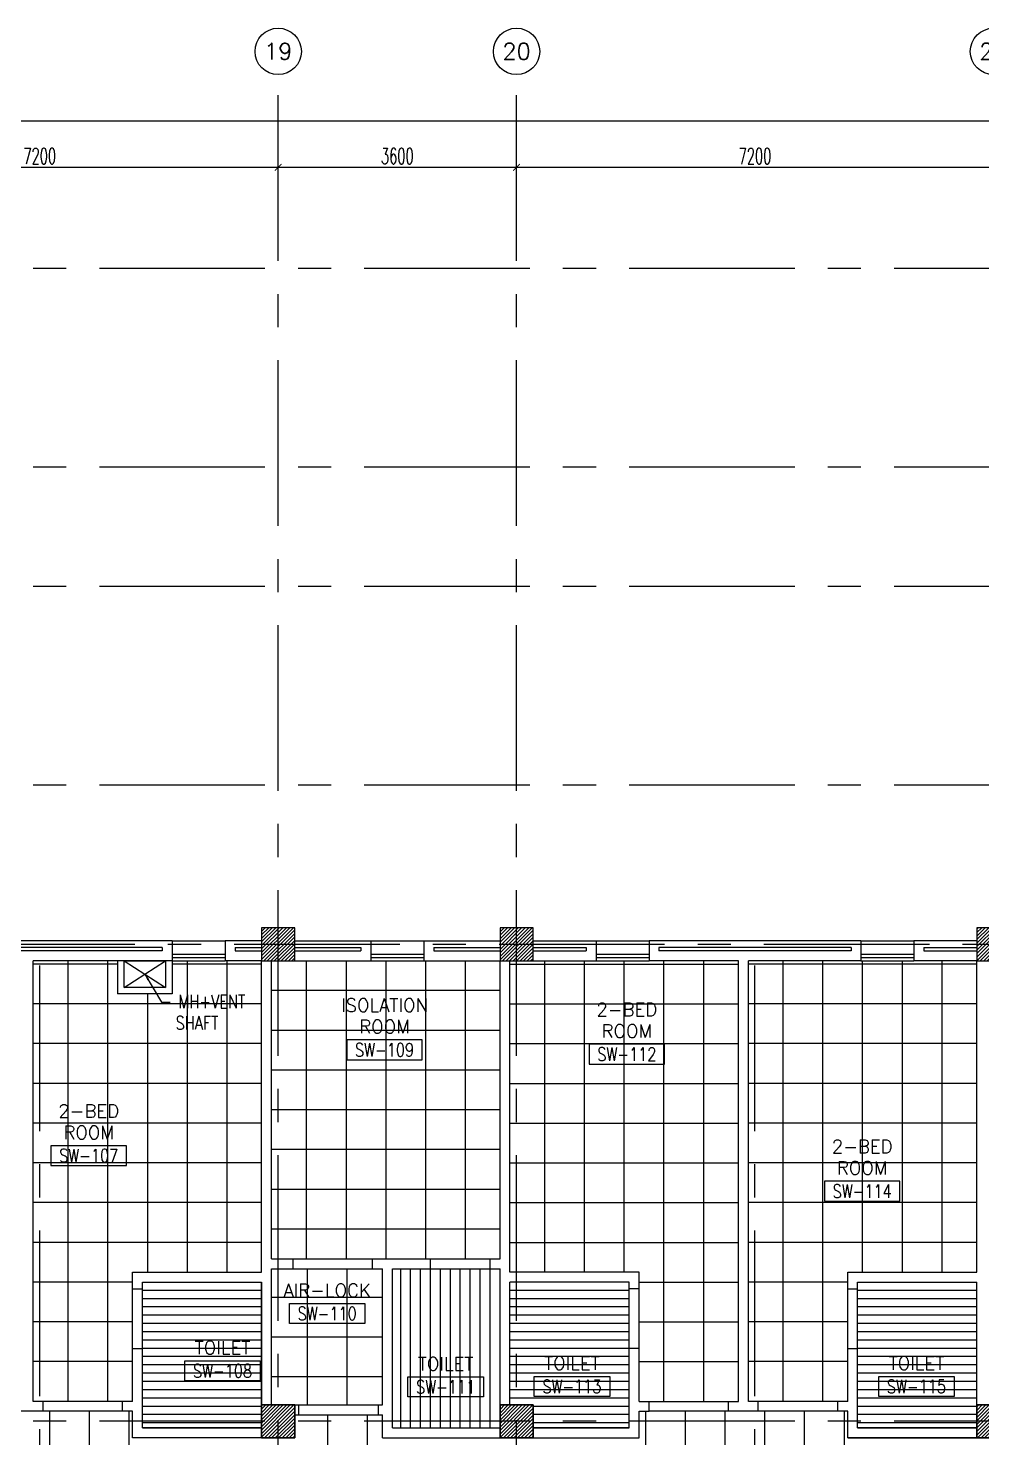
# Model space of a CAD drawing. Extents: x 276011.4 to 276105.3, y 57291.9 to 57371.4.
# Drawn here: x 276073.04 to 276087.44, y 57350.13 to 57371.41 of the extents above; entities that cross this region are included whole.
import ezdxf
from ezdxf.enums import TextEntityAlignment as Align

# ---------------------------------------------------------------- set-up
doc = ezdxf.new("R2010")
doc.units = 0
doc.header["$MEASUREMENT"] = 0
doc.header["$PDMODE"] = 34
doc.linetypes.add('CENTERX2', pattern=[4, 2.5, -0.5, 0.5, -0.5])
doc.layers.get('0').update_dxf_attribs({"color": 4, "linetype": 'CONTINUOUS'})
doc.layers.get('DEFPOINTS').update_dxf_attribs({"linetype": 'CONTINUOUS'})
for name, color, linetype in [('AX-CR', 2, 'CONTINUOUS'), ('AX-DIM', 4, 'CONTINUOUS'), ('AX-TXT', 2, 'CONTINUOUS'), ('AXES', 11, 'CENTERX2'), ('CEILING', 4, 'CONTINUOUS'), ('COL', 5, 'CONTINUOUS'), ('HAT', 11, 'CONTINUOUS'), ('INSUL', 4, 'CONTINUOUS'), ('RM-BOX', 11, 'CONTINUOUS'), ('RM-NAME', 11, 'CONTINUOUS'), ('RM-NO', 11, 'CONTINUOUS'), ('SHAFT', 3, 'CONTINUOUS'), ('WALL', 2, 'CONTINUOUS'), ('WIN', 3, 'CONTINUOUS')]:
    doc.layers.add(name, color=color, linetype=linetype)
doc.styles.add('ROMANS', font='ROMANS.shx', dxfattribs={"width": 0.6})
doc.dimstyles.new('STANDARD_IN', dxfattribs={"dimtxt": 0.24, "dimasz": 0.1, "dimexe": 0.07, "dimexo": 0.05, "dimgap": 0.05, "dimtad": 1, "dimdec": 0, "dimlfac": 1000, "dimzin": 0, "dimtxsty": 'ROMANS', "dimblk": 'ARCHTICK', "dimcen": 0.05, "dimdle": 0.05, "dimclrd": 4, "dimclre": 4, "dimclrt": 2, "dimazin": 3, "dimtfac": 1, "dimtdec": 0, "dimtmove": 0, "dimatfit": 3, "dimtolj": 1, "dimtzin": 0})

# ---------------------------------------------------------------- blocks, each defined once
blk = doc.blocks.new('_ARCHTICK')
at = {"color": 0, "linetype": 'BYBLOCK', "const_width": 0.15}
blk.add_lwpolyline([(-0.5, -0.5), (0.5, 0.5)], dxfattribs=at)
blk = doc.blocks.new('*D95')
at = {"layer": 'AX-DIM', "color": 4, "ltscale": 0.3}
for p, q in [((276020.305, 57370.011), (276095.115, 57370.011)), ((276020.355, 57365.405), (276020.355, 57370.081)), ((276095.065, 57357.883), (276095.065, 57370.081))]:
    blk.add_line(p, q, dxfattribs=at)
at = {"layer": 'DEFPOINTS', "color": 0, "ltscale": 0.3}
for p in [(276095.065, 57370.011), (276020.355, 57365.355), (276095.065, 57357.833)]:
    blk.add_point(p, dxfattribs=at)
at = {"layer": 'AX-DIM', "color": 4, "ltscale": 0.3, "xscale": 0.1, "yscale": 0.1, "zscale": 0.1, "rotation": 180}
blk.add_blockref('_ARCHTICK', (276020.355, 57370.011), dxfattribs=at)
at = {"layer": 'AX-DIM', "color": 4, "ltscale": 0.3, "xscale": 0.1, "yscale": 0.1, "zscale": 0.1}
blk.add_blockref('_ARCHTICK', (276095.065, 57370.011), dxfattribs=at)
at = {"layer": 'AX-DIM', "color": 2, "ltscale": 0.3, "insert": (276057.71, 57370.181), "char_height": 0.24, "attachment_point": 5, "style": 'ROMANS'}
blk.add_mtext('\\A1;74710', dxfattribs=at)
blk = doc.blocks.new('*X45')
at = {"color": 0}
for p, q in [((235129, 169898), (235620, 170390)), ((235129, 169951), (235567, 170390)), ((235129, 170004), (235514, 170390)), ((235129, 170057), (235461, 170390)), ((235129, 170110), (235408, 170390)), ((235129, 170163), (235355, 170390)), ((235129, 170216), (235302, 170390)), ((235129, 170269), (235249, 170390)), ((235129, 170322), (235196, 170390)), ((235129, 170375), (235143, 170390)), ((235173, 169890), (235629, 170345)), ((235226, 169890), (235629, 170292)), ((235279, 169890), (235629, 170239)), ((235332, 169890), (235629, 170186)), ((235385, 169890), (235629, 170133)), ((235439, 169890), (235629, 170080)), ((235492, 169890), (235629, 170027)), ((235545, 169890), (235629, 169974)), ((235598, 169890), (235629, 169921))]:
    blk.add_line(p, q, dxfattribs=at)
blk = doc.blocks.new('COL50')
at = {"layer": 'COL'}
blk.add_lwpolyline([(-250, 250), (-250, -250), (250, -250), (250, 250)], close=True, dxfattribs=at)
blk = doc.blocks.new('*X42')
at = {"color": 0}
for p, q in [((235129, 177110), (235608, 177590)), ((235129, 177163), (235555, 177590)), ((235129, 177217), (235502, 177590)), ((235129, 177270), (235449, 177590)), ((235129, 177323), (235396, 177590)), ((235129, 177376), (235343, 177590)), ((235129, 177429), (235290, 177590)), ((235129, 177482), (235237, 177590)), ((235129, 177535), (235184, 177590)), ((235161, 177090), (235629, 177557)), ((235214, 177090), (235629, 177504)), ((235267, 177090), (235629, 177451)), ((235320, 177090), (235629, 177398)), ((235373, 177090), (235629, 177345)), ((235426, 177090), (235629, 177292)), ((235479, 177090), (235629, 177239)), ((235532, 177090), (235629, 177186)), ((235585, 177090), (235629, 177133))]:
    blk.add_line(p, q, dxfattribs=at)
blk = doc.blocks.new('*X46')
at = {"color": 0}
for p, q in [((238727, 169890), (239227, 170390)), ((238729, 169945), (239174, 170390)), ((238729, 169998), (239121, 170390)), ((238729, 170051), (239067, 170390)), ((238729, 170104), (239014, 170390)), ((238729, 170157), (238961, 170390)), ((238729, 170210), (238908, 170390)), ((238729, 170263), (238855, 170390)), ((238729, 170316), (238802, 170390)), ((238729, 170369), (238749, 170390)), ((238780, 169890), (239229, 170339)), ((238833, 169890), (239229, 170286)), ((238886, 169890), (239229, 170233)), ((238939, 169890), (239229, 170180)), ((238992, 169890), (239229, 170127)), ((239045, 169890), (239229, 170074)), ((239098, 169890), (239229, 170020)), ((239151, 169890), (239229, 169967)), ((239204, 169890), (239229, 169914))]:
    blk.add_line(p, q, dxfattribs=at)
blk = doc.blocks.new('*X41')
at = {"color": 0}
for p, q in [((238729, 177104), (239214, 177590)), ((238729, 177157), (239161, 177590)), ((238729, 177210), (239108, 177590)), ((238729, 177263), (239055, 177590)), ((238729, 177316), (239002, 177590)), ((238729, 177369), (238949, 177590)), ((238729, 177422), (238896, 177590)), ((238729, 177475), (238843, 177590)), ((238729, 177528), (238790, 177590)), ((238729, 177581), (238737, 177590)), ((238767, 177090), (239229, 177551)), ((238820, 177090), (239229, 177498)), ((238873, 177090), (239229, 177445)), ((238926, 177090), (239229, 177392)), ((238979, 177090), (239229, 177339)), ((239032, 177090), (239229, 177286)), ((239085, 177090), (239229, 177233)), ((239138, 177090), (239229, 177180)), ((239191, 177090), (239229, 177127))]:
    blk.add_line(p, q, dxfattribs=at)
blk = doc.blocks.new('*X47')
at = {"color": 0}
for p, q in [((245929, 169932), (246386, 170390)), ((245929, 169985), (246333, 170390)), ((245929, 170038), (246280, 170390)), ((245929, 170091), (246227, 170390)), ((245929, 170144), (246174, 170390)), ((245929, 170197), (246121, 170390)), ((245929, 170250), (246068, 170390)), ((245929, 170303), (246015, 170390)), ((245929, 170357), (245962, 170390)), ((245939, 169890), (246429, 170379)), ((245992, 169890), (246429, 170326)), ((246045, 169890), (246429, 170273)), ((246098, 169890), (246429, 170220)), ((246151, 169890), (246429, 170167)), ((246204, 169890), (246429, 170114)), ((246257, 169890), (246429, 170061)), ((246310, 169890), (246429, 170008)), ((246363, 169890), (246429, 169955)), ((246416, 169890), (246429, 169902))]:
    blk.add_line(p, q, dxfattribs=at)
blk = doc.blocks.new('*X40')
at = {"color": 0}
for p, q in [((245927, 177090), (246427, 177590)), ((245929, 177145), (246374, 177590)), ((245929, 177198), (246321, 177590)), ((245929, 177251), (246267, 177590)), ((245929, 177304), (246214, 177590)), ((245929, 177357), (246161, 177590)), ((245929, 177410), (246108, 177590)), ((245929, 177463), (246055, 177590)), ((245929, 177516), (246002, 177590)), ((245929, 177569), (245949, 177590)), ((245980, 177090), (246429, 177539)), ((246033, 177090), (246429, 177486)), ((246086, 177090), (246429, 177433)), ((246139, 177090), (246429, 177380)), ((246192, 177090), (246429, 177327)), ((246245, 177090), (246429, 177274)), ((246298, 177090), (246429, 177220)), ((246351, 177090), (246429, 177167)), ((246404, 177090), (246429, 177114))]:
    blk.add_line(p, q, dxfattribs=at)
blk = doc.blocks.new('*D297')
at = {"layer": 'AX-DIM', "color": 4, "ltscale": 0.3}
for p, q in [((276080.365, 57369.311), (276087.665, 57369.311)), ((276080.415, 57368.961), (276080.415, 57369.381)), ((276087.615, 57368.961), (276087.615, 57369.381))]:
    blk.add_line(p, q, dxfattribs=at)
at = {"layer": 'DEFPOINTS', "color": 0, "ltscale": 0.3}
for p in [(276087.615, 57369.311), (276080.415, 57368.911), (276087.615, 57368.911)]:
    blk.add_point(p, dxfattribs=at)
at = {"layer": 'AX-DIM', "color": 4, "ltscale": 0.3, "xscale": 0.1, "yscale": 0.1, "zscale": 0.1, "rotation": 180}
blk.add_blockref('_ARCHTICK', (276080.415, 57369.311), dxfattribs=at)
at = {"layer": 'AX-DIM', "color": 4, "ltscale": 0.3, "xscale": 0.1, "yscale": 0.1, "zscale": 0.1}
blk.add_blockref('_ARCHTICK', (276087.615, 57369.311), dxfattribs=at)
at = {"layer": 'AX-DIM', "color": 2, "ltscale": 0.3, "insert": (276084.015, 57369.481), "char_height": 0.24, "attachment_point": 5, "style": 'ROMANS'}
blk.add_mtext('\\A1;7200', dxfattribs=at)
blk = doc.blocks.new('*D296')
at = {"layer": 'AX-DIM', "color": 4, "ltscale": 0.3}
for p, q in [((276069.565, 57369.311), (276076.865, 57369.311)), ((276069.615, 57368.961), (276069.615, 57369.381)), ((276076.815, 57368.961), (276076.815, 57369.381))]:
    blk.add_line(p, q, dxfattribs=at)
at = {"layer": 'DEFPOINTS', "color": 0, "ltscale": 0.3}
for p in [(276076.815, 57369.311), (276069.615, 57368.911), (276076.815, 57368.911)]:
    blk.add_point(p, dxfattribs=at)
at = {"layer": 'AX-DIM', "color": 4, "ltscale": 0.3, "xscale": 0.1, "yscale": 0.1, "zscale": 0.1, "rotation": 180}
blk.add_blockref('_ARCHTICK', (276069.615, 57369.311), dxfattribs=at)
at = {"layer": 'AX-DIM', "color": 4, "ltscale": 0.3, "xscale": 0.1, "yscale": 0.1, "zscale": 0.1}
blk.add_blockref('_ARCHTICK', (276076.815, 57369.311), dxfattribs=at)
at = {"layer": 'AX-DIM', "color": 2, "ltscale": 0.3, "insert": (276073.215, 57369.481), "char_height": 0.24, "attachment_point": 5, "style": 'ROMANS'}
blk.add_mtext('\\A1;7200', dxfattribs=at)
blk = doc.blocks.new('*D292')
at = {"layer": 'AX-DIM', "color": 4, "ltscale": 0.3}
for p, q in [((276076.765, 57369.311), (276080.465, 57369.311)), ((276076.815, 57368.961), (276076.815, 57369.381)), ((276080.415, 57368.961), (276080.415, 57369.381))]:
    blk.add_line(p, q, dxfattribs=at)
at = {"layer": 'DEFPOINTS', "color": 0, "ltscale": 0.3}
for p in [(276080.415, 57369.311), (276076.815, 57368.911), (276080.415, 57368.911)]:
    blk.add_point(p, dxfattribs=at)
at = {"layer": 'AX-DIM', "color": 4, "ltscale": 0.3, "xscale": 0.1, "yscale": 0.1, "zscale": 0.1, "rotation": 180}
blk.add_blockref('_ARCHTICK', (276076.815, 57369.311), dxfattribs=at)
at = {"layer": 'AX-DIM', "color": 4, "ltscale": 0.3, "xscale": 0.1, "yscale": 0.1, "zscale": 0.1}
blk.add_blockref('_ARCHTICK', (276080.415, 57369.311), dxfattribs=at)
at = {"layer": 'AX-DIM', "color": 2, "ltscale": 0.3, "insert": (276078.615, 57369.481), "char_height": 0.24, "attachment_point": 5, "style": 'ROMANS'}
blk.add_mtext('\\A1;3600', dxfattribs=at)
blk = doc.blocks.new('AXU')
at = {"layer": 'AX-CR'}
blk.add_circle((0, 350), 350, dxfattribs=at)
blk = doc.blocks.new('RM1')
at = {"layer": 'RM-BOX'}
blk.add_lwpolyline([(570, -200), (-570, -200), (-570, -500), (570, -500)], close=True, dxfattribs=at)
at = {"layer": 'RM-NAME', "style": 'ROMANS'}
blk.add_attdef('ROOMNAME1', text='', height=200, dxfattribs=at).set_placement((0, 324), align=Align.MIDDLE)

msp = doc.modelspace()

# ---------------------------------------------------------------- linework, layer by layer
at = {"layer": 'AXES'}
for p, q in [((276076.8155, 57291.8986), (276076.8155, 57370.7113)), ((276080.4155, 57291.8986), (276080.4155, 57370.7113)), ((276104.6155, 57367.7829), (276052.5255, 57367.7829)), ((276104.6155, 57364.7829), (276052.5255, 57364.7829)), ((276104.6155, 57362.9829), (276052.5255, 57362.9829)), ((276104.6155, 57359.9829), (276052.5255, 57359.9829)), ((276032.1505, 57357.5829), (276104.6155, 57357.5829)), ((276073.2155, 57298.7629), (276073.2155, 57357.5829)), ((276084.0155, 57298.7629), (276084.0155, 57357.5829)), ((276104.6155, 57350.3829), (276052.5255, 57350.3829))]:
    msp.add_line(p, q, dxfattribs=at)
at = {"layer": 'CEILING', "linetype": 'BYBLOCK', "ltscale": 0.3}
for p, q in [((276074.3905, 57357.2829), (276073.1155, 57357.2829)), ((276073.6405, 57357.3329), (276073.6405, 57350.6829)), ((276074.2405, 57357.3329), (276074.2405, 57350.6829)), ((276076.5655, 57357.2829), (276075.2155, 57357.2829)), ((276075.4405, 57357.3329), (276075.4405, 57352.6329)), ((276076.0405, 57357.3329), (276076.0405, 57352.6329)), ((276077.2405, 57357.3329), (276077.2405, 57352.8329)), ((276077.8405, 57357.3329), (276077.8405, 57352.8329)), ((276078.4405, 57357.3329), (276078.4405, 57352.8329)), ((276079.0405, 57357.3329), (276079.0405, 57352.8329)), ((276079.6405, 57357.3329), (276079.6405, 57352.8329)), ((276080.3155, 57357.2829), (276083.7655, 57357.2829)), ((276080.8405, 57352.6329), (276080.8405, 57357.3329)), ((276081.4405, 57352.6329), (276081.4405, 57357.3329)), ((276082.0405, 57352.6329), (276082.0405, 57357.3329)), ((276082.6405, 57350.6829), (276082.6405, 57357.3329)), ((276083.2405, 57350.6829), (276083.2405, 57357.3329)), ((276087.3655, 57357.2829), (276083.9155, 57357.2829)), ((276084.4405, 57350.6829), (276084.4405, 57357.3329)), ((276085.0405, 57350.6829), (276085.0405, 57357.3329)), ((276085.6405, 57352.6329), (276085.6405, 57357.3329)), ((276086.2405, 57352.6329), (276086.2405, 57357.3329)), ((276086.8405, 57352.6329), (276086.8405, 57357.3329)), ((276074.8405, 57356.8329), (276074.8405, 57352.6329)), ((276080.1655, 57356.8829), (276076.7155, 57356.8829)), ((276076.5655, 57356.6829), (276073.1155, 57356.6829)), ((276080.3155, 57356.6829), (276083.7655, 57356.6829)), ((276087.3655, 57356.6829), (276083.9155, 57356.6829)), ((276080.1655, 57356.2829), (276076.7155, 57356.2829)), ((276076.5655, 57356.0829), (276073.1155, 57356.0829)), ((276080.3155, 57356.0829), (276083.7655, 57356.0829)), ((276087.3655, 57356.0829), (276083.9155, 57356.0829)), ((276080.1655, 57355.6829), (276076.7155, 57355.6829)), ((276076.5655, 57355.4829), (276073.1155, 57355.4829)), ((276080.3155, 57355.4829), (276083.7655, 57355.4829)), ((276087.3655, 57355.4829), (276083.9155, 57355.4829)), ((276080.1655, 57355.0829), (276076.7155, 57355.0829)), ((276076.5655, 57354.8829), (276073.1155, 57354.8829)), ((276080.3155, 57354.8829), (276083.7655, 57354.8829)), ((276087.3655, 57354.8829), (276083.9155, 57354.8829)), ((276080.1655, 57354.4829), (276076.7155, 57354.4829)), ((276076.5655, 57354.2829), (276073.1155, 57354.2829)), ((276080.3155, 57354.2829), (276083.7655, 57354.2829)), ((276087.3655, 57354.2829), (276083.9155, 57354.2829)), ((276080.1655, 57353.8829), (276076.7155, 57353.8829)), ((276076.5655, 57353.6829), (276073.1155, 57353.6829)), ((276080.3155, 57353.6829), (276083.7655, 57353.6829)), ((276087.3655, 57353.6829), (276083.9155, 57353.6829)), ((276080.1655, 57353.2829), (276076.7155, 57353.2829)), ((276076.5655, 57353.0829), (276073.1155, 57353.0829)), ((276080.3155, 57353.0829), (276083.7655, 57353.0829)), ((276087.3655, 57353.0829), (276083.9155, 57353.0829)), ((276074.6155, 57352.4829), (276073.1155, 57352.4829)), ((276077.253, 57352.6829), (276077.253, 57350.6317)), ((276077.853, 57352.6829), (276077.853, 57350.6317)), ((276078.6655, 57350.2829), (276078.6655, 57352.6829)), ((276078.8155, 57350.2829), (276078.8155, 57352.6829)), ((276078.9655, 57350.2829), (276078.9655, 57352.6829)), ((276079.1155, 57350.2829), (276079.1155, 57352.6829)), ((276079.2655, 57350.2829), (276079.2655, 57352.6829)), ((276079.4155, 57350.2829), (276079.4155, 57352.6829)), ((276079.5655, 57350.2829), (276079.5655, 57352.6829)), ((276079.7155, 57350.2829), (276079.7155, 57352.6829)), ((276079.8655, 57350.2829), (276079.8655, 57352.6829)), ((276080.0155, 57350.2829), (276080.0155, 57352.6829)), ((276082.2655, 57352.4829), (276083.7655, 57352.4829)), ((276085.4155, 57352.4829), (276083.9155, 57352.4829)), ((276076.5655, 57352.3579), (276074.7655, 57352.3579)), ((276082.1155, 57352.3579), (276080.3155, 57352.3579)), ((276087.3655, 57352.3579), (276085.5655, 57352.3579)), ((276076.5655, 57352.2329), (276074.7655, 57352.2329)), ((276076.5655, 57352.1079), (276074.7655, 57352.1079)), ((276076.7155, 57352.2573), (276078.3905, 57352.2573)), ((276082.1155, 57352.2329), (276080.3155, 57352.2329)), ((276082.1155, 57352.1079), (276080.3155, 57352.1079)), ((276087.3655, 57352.2329), (276085.5655, 57352.2329)), ((276087.3655, 57352.1079), (276085.5655, 57352.1079)), ((276074.6155, 57351.8829), (276073.1155, 57351.8829)), ((276076.5655, 57351.9829), (276074.7655, 57351.9829)), ((276076.5655, 57351.8579), (276074.7655, 57351.8579)), ((276082.1155, 57351.9829), (276080.3155, 57351.9829)), ((276082.1155, 57351.8579), (276080.3155, 57351.8579)), ((276082.2655, 57351.8829), (276083.7655, 57351.8829)), ((276085.4155, 57351.8829), (276083.9155, 57351.8829)), ((276087.3655, 57351.9829), (276085.5655, 57351.9829)), ((276087.3655, 57351.8579), (276085.5655, 57351.8579)), ((276076.5655, 57351.7329), (276074.7655, 57351.7329)), ((276076.7155, 57351.6573), (276078.3905, 57351.6573)), ((276082.1155, 57351.7329), (276080.3155, 57351.7329)), ((276087.3655, 57351.7329), (276085.5655, 57351.7329)), ((276076.5655, 57351.6079), (276074.7655, 57351.6079)), ((276076.5655, 57351.4829), (276074.7655, 57351.4829)), ((276082.1155, 57351.6079), (276080.3155, 57351.6079)), ((276082.1155, 57351.4829), (276080.3155, 57351.4829)), ((276087.3655, 57351.6079), (276085.5655, 57351.6079)), ((276087.3655, 57351.4829), (276085.5655, 57351.4829)), ((276074.6155, 57351.2829), (276073.1155, 57351.2829)), ((276076.5655, 57351.3579), (276074.7655, 57351.3579)), ((276076.5655, 57351.2329), (276074.7655, 57351.2329)), ((276082.1155, 57351.3579), (276080.3155, 57351.3579)), ((276082.1155, 57351.2329), (276080.3155, 57351.2329)), ((276082.2655, 57351.2829), (276083.7655, 57351.2829)), ((276085.4155, 57351.2829), (276083.9155, 57351.2829)), ((276087.3655, 57351.3579), (276085.5655, 57351.3579)), ((276087.3655, 57351.2329), (276085.5655, 57351.2329)), ((276076.5655, 57351.1079), (276074.7655, 57351.1079)), ((276076.7155, 57351.0573), (276078.3905, 57351.0573)), ((276082.1155, 57351.1079), (276080.3155, 57351.1079)), ((276087.3655, 57351.1079), (276085.5655, 57351.1079)), ((276076.5655, 57350.9829), (276074.7655, 57350.9829)), ((276076.5655, 57350.8579), (276074.7655, 57350.8579)), ((276082.1155, 57350.9829), (276080.3155, 57350.9829)), ((276082.1155, 57350.8579), (276080.3155, 57350.8579)), ((276087.3655, 57350.9829), (276085.5655, 57350.9829)), ((276087.3655, 57350.8579), (276085.5655, 57350.8579)), ((276076.5655, 57350.7329), (276074.7655, 57350.7329)), ((276076.5655, 57350.6079), (276074.7655, 57350.6079)), ((276082.1155, 57350.7329), (276080.3155, 57350.7329)), ((276082.1155, 57350.6079), (276080.6655, 57350.6079)), ((276087.3655, 57350.7329), (276085.5655, 57350.7329)), ((276087.3655, 57350.6079), (276085.5655, 57350.6079)), ((276073.3655, 57347.0329), (276073.3655, 57350.5329)), ((276073.9655, 57347.0329), (276073.9655, 57350.5329)), ((276074.5655, 57347.0329), (276074.5655, 57350.5329)), ((276076.5655, 57350.4829), (276074.7655, 57350.4829)), ((276076.5655, 57350.3579), (276074.7655, 57350.3579)), ((276077.5655, 57332.4579), (276077.5655, 57350.4817)), ((276078.1655, 57332.4579), (276078.1655, 57350.4817)), ((276082.1155, 57350.4829), (276080.6655, 57350.4829)), ((276082.1155, 57350.3579), (276080.6655, 57350.3579)), ((276082.3655, 57347.0329), (276082.3655, 57350.5329)), ((276082.9655, 57347.0329), (276082.9655, 57350.5329)), ((276083.5655, 57347.0329), (276083.5655, 57350.5329)), ((276084.1655, 57347.0329), (276084.1655, 57350.5329)), ((276084.7655, 57347.0329), (276084.7655, 57350.5329)), ((276085.3655, 57333.5929), (276085.3655, 57350.5329)), ((276087.3655, 57350.4829), (276085.5655, 57350.4829)), ((276087.3655, 57350.3579), (276085.5655, 57350.3579))]:
    msp.add_line(p, q, dxfattribs=at)
msp.add_lwpolyline([(276074.7655, 57352.4829), (276076.5655, 57352.4829), (276076.5655, 57350.2829), (276074.7655, 57350.2829)], close=True, dxfattribs=at)
at = {"layer": 'COL'}
for points in [[(276077.0655, 57357.3329), (276077.0655, 57357.8329), (276076.5655, 57357.8329), (276076.5655, 57357.3329)], [(276080.6655, 57357.3329), (276080.6655, 57357.8329), (276080.1655, 57357.8329), (276080.1655, 57357.3329)], [(276087.8655, 57357.3329), (276087.8655, 57357.8329), (276087.3655, 57357.8329), (276087.3655, 57357.3329)]]:
    msp.add_lwpolyline(points, close=True, dxfattribs=at)
at = {"layer": 'INSUL'}
for p, q in [((276075.0655, 57357.5329), (276071.3655, 57357.5329)), ((276075.0655, 57357.4829), (276071.3655, 57357.4829)), ((276075.0655, 57357.5329), (276075.0655, 57357.4829)), ((276076.1655, 57357.5329), (276076.5655, 57357.5329)), ((276076.1655, 57357.5329), (276076.1655, 57357.4829)), ((276076.1655, 57357.4829), (276076.5655, 57357.4829)), ((276077.0655, 57357.5329), (276078.0655, 57357.5329)), ((276077.0655, 57357.4829), (276078.0655, 57357.4829)), ((276078.0655, 57357.5329), (276078.0655, 57357.4829)), ((276079.1655, 57357.5329), (276080.1655, 57357.5329)), ((276079.1655, 57357.5329), (276079.1655, 57357.4829)), ((276079.1655, 57357.4829), (276080.1655, 57357.4829)), ((276080.6655, 57357.5329), (276081.4655, 57357.5329)), ((276080.6655, 57357.4829), (276081.4655, 57357.4829)), ((276081.4655, 57357.5329), (276081.4655, 57357.4829)), ((276082.5655, 57357.5329), (276082.5655, 57357.4829)), ((276085.4655, 57357.5329), (276082.5655, 57357.5329)), ((276085.4655, 57357.4829), (276082.5655, 57357.4829)), ((276085.4655, 57357.5329), (276085.4655, 57357.4829)), ((276086.5655, 57357.5329), (276086.5655, 57357.4829)), ((276086.5655, 57357.5329), (276087.3655, 57357.5329)), ((276086.5655, 57357.4829), (276087.3655, 57357.4829))]:
    msp.add_line(p, q, dxfattribs=at)
at = {"layer": 'SHAFT', "color": 251, "linetype": 'BYBLOCK'}
for p, q in [((276074.4905, 57357.3329), (276075.1155, 57356.9329)), ((276074.4905, 57356.9329), (276075.1155, 57357.3329))]:
    msp.add_line(p, q, dxfattribs=at)
at = {"layer": 'WALL'}
for p, q in [((276075.2155, 57357.6329), (276071.2155, 57357.6329)), ((276075.2155, 57357.6329), (276075.2155, 57357.3329)), ((276076.0155, 57357.6329), (276076.0155, 57357.3329)), ((276076.5655, 57357.6329), (276076.0155, 57357.6329)), ((276077.0655, 57357.6329), (276078.2155, 57357.6329)), ((276078.2155, 57357.6329), (276078.2155, 57357.3329)), ((276079.0155, 57357.6329), (276079.0155, 57357.3329)), ((276079.0155, 57357.6329), (276080.1655, 57357.6329)), ((276080.6655, 57357.6329), (276081.6155, 57357.6329)), ((276081.6155, 57357.6329), (276081.6155, 57357.3329)), ((276082.4155, 57357.6329), (276082.4155, 57357.3329)), ((276085.6155, 57357.6329), (276082.4155, 57357.6329)), ((276085.6155, 57357.6329), (276085.6155, 57357.3329)), ((276086.4155, 57357.6329), (276086.4155, 57357.3329)), ((276087.3655, 57357.6329), (276086.4155, 57357.6329)), ((276075.2155, 57357.3329), (276073.1155, 57357.3329)), ((276073.1155, 57350.6829), (276073.1155, 57357.3329)), ((276074.3905, 57357.3329), (276074.3905, 57356.8329)), ((276075.2155, 57357.3329), (276075.2155, 57356.8329)), ((276076.5655, 57357.3329), (276076.0155, 57357.3329)), ((276076.5655, 57352.6329), (276076.5655, 57357.3329)), ((276076.7155, 57352.8329), (276076.7155, 57357.3329)), ((276077.0655, 57357.3329), (276078.2155, 57357.3329)), ((276079.0155, 57357.3329), (276080.1655, 57357.3329)), ((276080.1655, 57352.8329), (276080.1655, 57357.3329)), ((276080.3155, 57352.6329), (276080.3155, 57357.3329)), ((276080.6655, 57357.3329), (276081.6155, 57357.3329)), ((276083.7655, 57357.3329), (276082.4155, 57357.3329)), ((276083.7655, 57350.6829), (276083.7655, 57357.3329)), ((276085.6155, 57357.3329), (276083.9155, 57357.3329)), ((276083.9155, 57350.6829), (276083.9155, 57357.3329)), ((276087.3655, 57357.3329), (276086.4155, 57357.3329)), ((276087.3655, 57352.6329), (276087.3655, 57357.3329)), ((276075.2155, 57356.8329), (276074.3905, 57356.8329)), ((276079.1155, 57352.6829), (276079.1155, 57352.8329)), ((276080.0155, 57352.6829), (276080.0155, 57352.8329)), ((276074.6155, 57352.6329), (276076.5655, 57352.6329)), ((276074.6155, 57352.3829), (276074.6155, 57352.6329)), ((276074.7655, 57352.4829), (276076.5655, 57352.4829)), ((276074.7655, 57352.3829), (276074.7655, 57352.4829)), ((276076.5655, 57350.6329), (276076.5655, 57352.4829)), ((276076.7155, 57350.6329), (276076.7155, 57352.6829)), ((276078.3905, 57350.6317), (276078.3905, 57352.6829)), ((276078.5405, 57350.2829), (276078.5405, 57352.6829)), ((276080.1655, 57350.6329), (276080.1655, 57352.6829)), ((276082.2655, 57352.6329), (276080.3155, 57352.6329)), ((276080.3155, 57350.6329), (276080.3155, 57352.4829)), ((276082.1155, 57352.4829), (276080.3155, 57352.4829)), ((276082.1155, 57352.3829), (276082.1155, 57352.4829)), ((276082.2655, 57352.3829), (276082.2655, 57352.6329)), ((276085.4155, 57352.6329), (276087.3655, 57352.6329)), ((276085.4155, 57352.3829), (276085.4155, 57352.6329)), ((276085.5655, 57352.4829), (276087.3655, 57352.4829)), ((276085.5655, 57352.3829), (276085.5655, 57352.4829)), ((276087.3655, 57350.6329), (276087.3655, 57352.4829)), ((276074.6155, 57352.3829), (276074.7655, 57352.3829)), ((276074.6155, 57350.6829), (276074.6155, 57352.3829)), ((276074.7655, 57350.2829), (276074.7655, 57352.3829)), ((276082.1155, 57350.2829), (276082.1155, 57352.3829)), ((276082.2655, 57352.3829), (276082.1155, 57352.3829)), ((276082.2655, 57350.6829), (276082.2655, 57352.3829)), ((276085.4155, 57352.3829), (276085.5655, 57352.3829)), ((276085.4155, 57350.6829), (276085.4155, 57352.3829)), ((276085.5655, 57350.2829), (276085.5655, 57352.3829)), ((276074.6155, 57351.4829), (276074.7655, 57351.4829)), ((276082.2655, 57351.4829), (276082.1155, 57351.4829)), ((276085.4155, 57351.4829), (276085.5655, 57351.4829)), ((276074.6155, 57350.1329), (276074.6155, 57350.5329)), ((276078.3905, 57350.1329), (276078.3905, 57350.4817)), ((276082.2655, 57350.1329), (276082.2655, 57350.5329)), ((276085.4155, 57350.1329), (276085.4155, 57350.5329))]:
    msp.add_line(p, q, dxfattribs=at)
at = {"layer": 'WALL', "linetype": 'BYBLOCK'}
for p, q in [((276076.7155, 57352.8329), (276077.0405, 57352.8329)), ((276077.0405, 57352.8329), (276079.1155, 57352.8329)), ((276079.1155, 57352.8329), (276080.1655, 57352.8329)), ((276076.7155, 57352.6829), (276077.0405, 57352.6829)), ((276077.0405, 57352.6829), (276078.3905, 57352.6829)), ((276078.5405, 57352.6829), (276079.1155, 57352.6829)), ((276079.1155, 57352.6829), (276080.1655, 57352.6829)), ((276073.2655, 57350.6829), (276073.1155, 57350.6829)), ((276074.6155, 57350.6829), (276073.2655, 57350.6829)), ((276077.0655, 57350.6317), (276077.128, 57350.6317)), ((276077.128, 57350.6317), (276078.3905, 57350.6317)), ((276082.2655, 57350.6829), (276082.4155, 57350.6829)), ((276082.4155, 57350.6829), (276083.7655, 57350.6829)), ((276085.2655, 57350.6829), (276083.9155, 57350.6829)), ((276085.4155, 57350.6829), (276085.2655, 57350.6829)), ((276073.2655, 57350.5329), (276071.6155, 57350.5329)), ((276074.6155, 57350.5329), (276073.2655, 57350.5329)), ((276077.0655, 57350.4817), (276077.128, 57350.4817)), ((276077.128, 57350.4817), (276078.3905, 57350.4817)), ((276082.2655, 57350.5329), (276082.4155, 57350.5329)), ((276085.2655, 57350.5329), (276082.4155, 57350.5329)), ((276085.4155, 57350.5329), (276085.2655, 57350.5329)), ((276076.5655, 57350.1329), (276074.6155, 57350.1329)), ((276076.5655, 57350.2829), (276074.7655, 57350.2829)), ((276074.7655, 57350.2829), (276076.5655, 57350.2829)), ((276078.3905, 57350.1329), (276080.1655, 57350.1329)), ((276078.5405, 57350.2829), (276080.1655, 57350.2829)), ((276080.6655, 57350.2829), (276082.1155, 57350.2829)), ((276082.1155, 57350.2829), (276080.6655, 57350.2829)), ((276080.6655, 57350.1329), (276082.2655, 57350.1329)), ((276080.6655, 57350.1329), (276082.2655, 57350.1329)), ((276087.3655, 57350.1329), (276085.4155, 57350.1329)), ((276087.3655, 57350.1329), (276085.4155, 57350.1329)), ((276085.4155, 57350.1329), (276087.3655, 57350.1329)), ((276087.3655, 57350.2829), (276085.5655, 57350.2829)), ((276085.5655, 57350.2829), (276087.3655, 57350.2829)), ((276085.5655, 57350.2829), (276087.3655, 57350.2829))]:
    msp.add_line(p, q, dxfattribs=at)
at = {"layer": 'WALL', "color": 2, "linetype": 'BYBLOCK'}
for p, q in [((276077.0405, 57352.6829), (276077.0405, 57352.8329)), ((276078.2405, 57352.6829), (276078.2405, 57352.8329)), ((276073.2655, 57350.5329), (276073.2655, 57350.6829)), ((276074.4655, 57350.5329), (276074.4655, 57350.6829)), ((276077.128, 57350.4817), (276077.128, 57350.6317)), ((276078.328, 57350.4817), (276078.328, 57350.6317)), ((276082.4155, 57350.5329), (276082.4155, 57350.6829)), ((276083.6155, 57350.5329), (276083.6155, 57350.6829)), ((276084.0655, 57350.5329), (276084.0655, 57350.6829)), ((276085.2655, 57350.5329), (276085.2655, 57350.6829))]:
    msp.add_line(p, q, dxfattribs=at)
at = {"layer": 'WALL', "linetype": 'BYBLOCK', "ltscale": 0.3}
for points in [[(276077.0655, 57357.8329), (276076.5655, 57357.8329), (276076.5655, 57357.3329), (276077.0655, 57357.3329)], [(276080.6655, 57357.8329), (276080.1655, 57357.8329), (276080.1655, 57357.3329), (276080.6655, 57357.3329)], [(276087.8655, 57357.8329), (276087.3635, 57357.8329), (276087.3635, 57357.3329), (276087.8655, 57357.3329)], [(276077.0655, 57350.6329), (276076.5655, 57350.6329), (276076.5655, 57350.1329), (276077.0655, 57350.1329)], [(276080.6655, 57350.6329), (276080.1655, 57350.6329), (276080.1655, 57350.1329), (276080.6655, 57350.1329)], [(276087.8655, 57350.6329), (276087.3655, 57350.6329), (276087.3655, 57350.1329), (276087.8655, 57350.1329)]]:
    msp.add_lwpolyline(points, close=True, dxfattribs=at)
at = {"layer": 'WALL'}
msp.add_lwpolyline([(276074.4905, 57357.3329), (276075.1155, 57357.3329), (276075.1155, 57356.9329), (276074.4905, 57356.9329)], close=True, dxfattribs=at)
at = {"layer": 'WIN'}
for p, q in [((276075.2155, 57357.6329), (276076.0155, 57357.6329)), ((276078.2155, 57357.6329), (276079.0155, 57357.6329)), ((276081.6155, 57357.6329), (276082.4155, 57357.6329)), ((276085.6155, 57357.6329), (276086.4155, 57357.6329)), ((276075.2155, 57357.4329), (276076.0155, 57357.4329)), ((276075.2155, 57357.3829), (276076.0155, 57357.3829)), ((276078.2155, 57357.4329), (276079.0155, 57357.4329)), ((276078.2155, 57357.3829), (276079.0155, 57357.3829)), ((276081.6155, 57357.4329), (276082.4155, 57357.4329)), ((276081.6155, 57357.3829), (276082.4155, 57357.3829)), ((276085.6155, 57357.4329), (276086.4155, 57357.4329)), ((276085.6155, 57357.3829), (276086.4155, 57357.3829)), ((276075.2155, 57357.3329), (276076.0155, 57357.3329)), ((276078.2155, 57357.3329), (276079.0155, 57357.3329)), ((276081.6155, 57357.3329), (276082.4155, 57357.3329)), ((276085.6155, 57357.3329), (276086.4155, 57357.3329))]:
    msp.add_line(p, q, dxfattribs=at)

# ---------------------------------------------------------------- block references
at = {"layer": 'AXES'}
ref = msp.add_blockref('AXU', (276076.8155, 57370.7113), dxfattribs=dict(at, xscale=0.001, yscale=0.001, zscale=0.001))
ref.add_attrib('AX', '19', dxfattribs={"layer": 'AX-TXT', "height": 0.25, "style": 'ROMANS'}).set_placement((276076.8155, 57371.0613), align=Align.MIDDLE)
ref = msp.add_blockref('AXU', (276080.4155, 57370.7113), dxfattribs=dict(at, xscale=0.001, yscale=0.001, zscale=0.001))
ref.add_attrib('AX', '20', dxfattribs={"layer": 'AX-TXT', "height": 0.25, "style": 'ROMANS'}).set_placement((276080.4155, 57371.0613), align=Align.MIDDLE)
ref = msp.add_blockref('AXU', (276087.6155, 57370.7113), dxfattribs=dict(at, xscale=0.001, yscale=0.001, zscale=0.001))
ref.add_attrib('AX', '21', dxfattribs={"layer": 'AX-TXT', "height": 0.25, "style": 'ROMANS'}).set_placement((276087.6155, 57371.0613), align=Align.MIDDLE)
at = {"layer": 'COL', "xscale": -0.001, "yscale": 0.001, "zscale": 0.001}
for p in [(276076.8155, 57350.3829), (276080.4155, 57350.3829), (276087.6155, 57350.3829)]:
    msp.add_blockref('COL50', p, dxfattribs=at)
at = {"layer": 'HAT', "xscale": 0.001, "yscale": 0.001, "zscale": 0.001}
for name in ['*X42', '*X41', '*X40', '*X45', '*X46', '*X47']:
    msp.add_blockref(name, (275841.4369, 57180.2432), dxfattribs=at)
at = {"layer": 'RM-NAME'}
ref = msp.add_blockref('RM1', (276078.4213, 57356.3399), dxfattribs=dict(at, xscale=0.001, yscale=0.001, zscale=0.001))
ref.add_attrib('ROOMNO', 'SW-109', dxfattribs={"layer": 'RM-NO', "height": 0.2, "style": 'ROMANS', "width": 0.8}).set_placement((276078.4213, 57355.9899), align=Align.MIDDLE)
ref.add_attrib('ROOMNAME2', 'ROOM', dxfattribs={"height": 0.2, "style": 'ROMANS'}).set_placement((276078.4213, 57356.3399), align=Align.MIDDLE)
ref.add_attrib('ROOMNAME1', 'ISOLATION', dxfattribs={"height": 0.2, "style": 'ROMANS'}).set_placement((276078.4213, 57356.6637), align=Align.MIDDLE)
ref = msp.add_blockref('RM1', (276082.0804, 57356.2736), dxfattribs=dict(at, xscale=0.001, yscale=0.001, zscale=0.001))
ref.add_attrib('ROOMNO', 'SW-112', dxfattribs={"layer": 'RM-NO', "height": 0.2, "style": 'ROMANS', "width": 0.8}).set_placement((276082.0804, 57355.9236), align=Align.MIDDLE)
ref.add_attrib('ROOMNAME2', 'ROOM', dxfattribs={"height": 0.2, "style": 'ROMANS'}).set_placement((276082.0804, 57356.2736), align=Align.MIDDLE)
ref.add_attrib('ROOMNAME1', '2-BED', dxfattribs={"height": 0.2, "style": 'ROMANS'}).set_placement((276082.0804, 57356.5974), align=Align.MIDDLE)
ref = msp.add_blockref('RM1', (276073.9545, 57354.7421), dxfattribs=dict(at, xscale=0.001, yscale=0.001, zscale=0.001))
ref.add_attrib('ROOMNO', 'SW-107', dxfattribs={"layer": 'RM-NO', "height": 0.2, "style": 'ROMANS', "width": 0.8}).set_placement((276073.9545, 57354.3921), align=Align.MIDDLE)
ref.add_attrib('ROOMNAME2', 'ROOM', dxfattribs={"height": 0.2, "style": 'ROMANS'}).set_placement((276073.9545, 57354.7421), align=Align.MIDDLE)
ref.add_attrib('ROOMNAME1', '2-BED', dxfattribs={"height": 0.2, "style": 'ROMANS'}).set_placement((276073.9545, 57355.066), align=Align.MIDDLE)
ref = msp.add_blockref('RM1', (276085.6342, 57354.2061), dxfattribs=dict(at, xscale=0.001, yscale=0.001, zscale=0.001))
ref.add_attrib('ROOMNO', 'SW-114', dxfattribs={"layer": 'RM-NO', "height": 0.2, "style": 'ROMANS', "width": 0.8}).set_placement((276085.6342, 57353.8561), align=Align.MIDDLE)
ref.add_attrib('ROOMNAME2', 'ROOM', dxfattribs={"height": 0.2, "style": 'ROMANS'}).set_placement((276085.6342, 57354.2061), align=Align.MIDDLE)
ref.add_attrib('ROOMNAME1', '2-BED', dxfattribs={"height": 0.2, "style": 'ROMANS'}).set_placement((276085.6342, 57354.5299), align=Align.MIDDLE)
ref = msp.add_blockref('RM1', (276077.5555, 57352.3586), dxfattribs=dict(at, xscale=-0.001, yscale=0.001, zscale=0.001))
ref.add_attrib('ROOMNO', 'SW-110', dxfattribs={"layer": 'RM-NO', "height": 0.2, "style": 'ROMANS', "width": 0.8}).set_placement((276077.5555, 57352.0086), align=Align.MIDDLE)
ref.add_attrib('ROOMNAME2', 'AIR-LOCK', dxfattribs={"height": 0.2, "style": 'ROMANS'}).set_placement((276077.5555, 57352.3586), align=Align.MIDDLE)
ref = msp.add_blockref('RM1', (276075.9749, 57351.494), dxfattribs=dict(at, xscale=-0.001, yscale=0.001, zscale=0.001))
ref.add_attrib('ROOMNO', 'SW-108', dxfattribs={"layer": 'RM-NO', "height": 0.2, "style": 'ROMANS', "width": 0.8}).set_placement((276075.9749, 57351.144), align=Align.MIDDLE)
ref.add_attrib('ROOMNAME2', 'TOILET', dxfattribs={"height": 0.2, "style": 'ROMANS'}).set_placement((276075.9749, 57351.494), align=Align.MIDDLE)
ref = msp.add_blockref('RM1', (276079.344, 57351.2511), dxfattribs=dict(at, xscale=-0.001, yscale=0.001, zscale=0.001))
ref.add_attrib('ROOMNO', 'SW-111', dxfattribs={"layer": 'RM-NO', "height": 0.2, "style": 'ROMANS', "width": 0.8}).set_placement((276079.344, 57350.9011), align=Align.MIDDLE)
ref.add_attrib('ROOMNAME2', 'TOILET', dxfattribs={"height": 0.2, "style": 'ROMANS'}).set_placement((276079.344, 57351.2511), align=Align.MIDDLE)
ref = msp.add_blockref('RM1', (276081.251, 57351.2589), dxfattribs=dict(at, xscale=-0.001, yscale=0.001, zscale=0.001))
ref.add_attrib('ROOMNO', 'SW-113', dxfattribs={"layer": 'RM-NO', "height": 0.2, "style": 'ROMANS', "width": 0.8}).set_placement((276081.251, 57350.9089), align=Align.MIDDLE)
ref.add_attrib('ROOMNAME2', 'TOILET', dxfattribs={"height": 0.2, "style": 'ROMANS'}).set_placement((276081.251, 57351.2589), align=Align.MIDDLE)
ref = msp.add_blockref('RM1', (276086.453, 57351.2586), dxfattribs=dict(at, xscale=-0.001, yscale=0.001, zscale=0.001))
ref.add_attrib('ROOMNO', 'SW-115', dxfattribs={"layer": 'RM-NO', "height": 0.2, "style": 'ROMANS', "width": 0.8}).set_placement((276086.453, 57350.9086), align=Align.MIDDLE)
ref.add_attrib('ROOMNAME2', 'TOILET', dxfattribs={"height": 0.2, "style": 'ROMANS'}).set_placement((276086.453, 57351.2586), align=Align.MIDDLE)

# ---------------------------------------------------------------- texts
at = {"layer": 'SHAFT', "color": 4, "style": 'ROMANS', "width": 0.8}
for s, p in [('MH+VENT', (276075.8134, 57356.7179)), ('SHAFT', (276075.5902, 57356.3964))]:
    msp.add_text(s, height=0.2, dxfattribs=at).set_placement(p, align=Align.MIDDLE)

# ---------------------------------------------------------------- dimensions: what is measured, and where the dimension line sits
at = {"layer": 'AX-DIM'}
for base, p1, p2, picture, middle in [((276095.0655, 57370.0113), (276020.3555, 57365.3553), (276095.0655, 57357.8329), '*D95', (276057.7105, 57370.1813)), ((276076.8155, 57369.3113), (276069.6155, 57368.9113), (276076.8155, 57368.9113), '*D296', (276073.2155, 57369.4813)), ((276080.4155, 57369.3113), (276076.8155, 57368.9113), (276080.4155, 57368.9113), '*D292', (276078.6155, 57369.4813)), ((276087.6155, 57369.3113), (276080.4155, 57368.9113), (276087.6155, 57368.9113), '*D297', (276084.0155, 57369.4813))]:
    dim = msp.add_linear_dim(base=base, p1=p1, p2=p2, dimstyle='STANDARD_IN', dxfattribs=at)
    dim.commit()
    dim.dimension.update_dxf_attribs({"geometry": picture, "text_midpoint": middle})

# ---------------------------------------------------------------- leaders
at = {"layer": 'SHAFT', "color": 6, "linetype": 'BYBLOCK', "ltscale": 0.3}
msp.add_leader([(276074.803, 57357.1329), (276075.0534, 57356.707), (276075.1845, 57356.707)], dimstyle='STANDARD_IN', dxfattribs=at)

doc.saveas('drawing.dxf')
